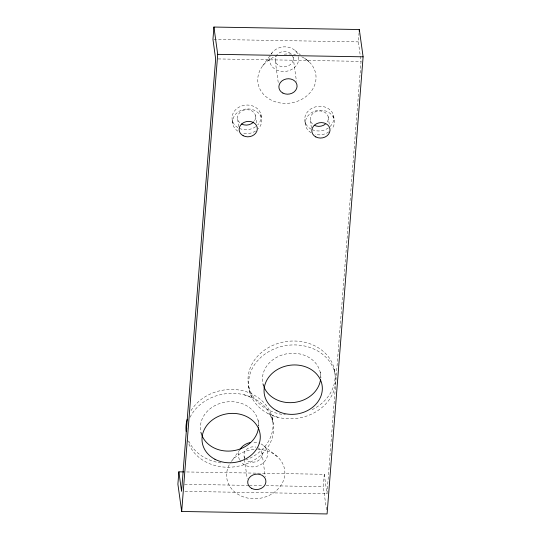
<?xml version="1.0" encoding="UTF-8"?>
<svg xmlns="http://www.w3.org/2000/svg" width="541" height="541" viewBox="0 0 541 541"><rect width="100%" height="100%" fill="white"/><g stroke="black" fill="none" stroke-linecap="round" stroke-linejoin="round"><path stroke-width="0.41" stroke-dasharray="2.71 2.03" d="M326.5 509.818L323.288 486.657L324.262 474.301L185.59 471.941M184.934 491.384L326.967 493.798L361.05 61.37L358.345 41.88L359.062 32.818M262.683 65.887L270.676 54.749M271.142 54.093L272.082 52.781M239.981 449.449L231.521 461.243A29.228 24.622 -7.9 0 1 254.628 449.402M267.714 60.849L269.418 59.814M213.796 39.419L358.345 41.88M218.179 58.942L361.05 61.37M184.616 484.296L248.488 485.385M249.327 485.399L262.777 485.629M266.138 485.683L323.288 486.657M244.119 394.802L252.282 397.899L249.367 390.71L248.826 386.808A43.693 36.808 -7.9 0 1 279.44 342.994A43.693 36.808 -7.9 0 1 332.201 363.018A43.693 36.808 -7.9 0 1 310.784 410.321M278.047 417.354L269.891 414.257L272.806 421.446C271.264 406.075 257.969 394.572 243.578 390.9A43.693 36.808 -7.9 0 0 190.669 411.228M307.295 60.457L308.837 61.546L302.974 56.859M295.156 50.611L300.37 54.776M263.994 445.973L277.668 456.908M248.826 386.808C252.363 400.401 264.272 409.99 277.506 413.452A43.693 36.808 -7.9 0 0 285.432 414.744M333.587 115.673L334.128 119.568M328.231 116.782L329.273 124.302M310.358 120.481L311.4 128.001M304.996 121.59L305.537 125.485M293.127 57.326L296.454 81.312M334.318 369.118L334.859 373.013M320.164 372.046L320.975 377.895M275.254 61.025L278.466 84.18M324.262 474.301L326.967 493.798M260.89 114.435L261.431 118.337M255.535 115.544L256.691 123.903M237.661 119.243L238.703 126.763M232.299 120.352L232.84 124.254M262.98 383.88L263.325 386.382M258.111 420.472L258.923 426.322M261.959 452.682L265.286 476.668M244.086 456.381L244.431 458.863M244.546 459.688L247.19 478.711M200.927 432.313L201.272 434.815M257.678 449.321A29.228 24.622 -7.9 0 1 284.153 478.339A29.228 24.622 -7.9 0 1 244.992 497.409A29.228 24.622 -7.9 0 1 230.622 462.487M261.134 443.958A14.614 12.308 -7.9 0 1 262.615 463.448A14.614 12.308 -7.9 0 1 239.947 460.499M239.555 459.782A14.614 12.308 -7.9 0 1 239.23 451.099M254 442.18A14.614 12.308 -7.9 0 1 259.829 443.35M258.091 447.921A9.129 7.696 -7.9 0 1 259.863 459.356A9.129 7.696 -7.9 0 1 246.169 459.884M244.85 458.261A9.129 7.696 -7.9 0 1 246.182 449.713A9.129 7.696 -7.9 0 1 255.961 447.116M301.695 56.812A29.228 24.622 -7.9 0 1 308.113 94.749A29.228 24.622 -7.9 0 1 262.716 93.417A29.228 24.622 -7.9 0 1 276.363 56.068M284.268 54.188A29.228 24.622 -7.9 0 1 295.501 54.742M298.639 57.001A14.614 12.308 -7.9 0 1 282.74 71.513A14.614 12.308 -7.9 0 1 270.399 55.737M271.305 53.924A14.614 12.308 -7.9 0 1 286.304 46.878A14.614 12.308 -7.9 0 1 298.483 56.217M292.363 55.446A9.129 7.696 -7.9 0 1 283.842 66.895A9.129 7.696 -7.9 0 1 276.343 55.567A9.129 7.696 -7.9 0 1 291.984 54.871M263.67 386.2A29.228 24.622 -7.9 0 1 287.812 353.631A29.228 24.622 -7.9 0 1 320.698 377.652M190.08 417.199A43.693 36.808 -7.9 0 1 258.923 401.496A43.693 36.808 -7.9 0 1 252.147 461.23A43.693 36.808 -7.9 0 1 187.504 439.914M272.265 417.544A43.693 36.808 -7.9 0 1 246.52 459.701M220.958 462.92A43.693 36.808 -7.9 0 1 188.552 440.597M201.617 434.626A29.228 24.622 -7.9 0 1 225.759 402.058A29.228 24.622 -7.9 0 1 258.645 426.085M311.102 132.761A14.614 12.308 -7.9 0 1 308.018 115.774A14.614 12.308 -7.9 0 1 328.157 112.068A14.614 12.308 -7.9 0 1 331.937 128.92M328.84 131.876A14.614 12.308 -7.9 0 1 315.132 134.398M237.803 131.145A14.614 12.308 -7.9 0 1 235.944 113.833A14.614 12.308 -7.9 0 1 256.468 111.439A14.614 12.308 -7.9 0 1 258.327 128.751M255.535 131.05A14.614 12.308 -7.9 0 1 242.436 133.16M311.183 129.204A14.614 12.308 -7.9 0 1 307.944 111.345A14.614 12.308 -7.9 0 1 329.388 109.323A14.614 12.308 -7.9 0 1 328.887 127.541M328.299 127.974A14.614 12.308 -7.9 0 1 311.819 129.522M312.434 123.984A9.129 7.696 -7.9 0 1 312.725 113.549A9.129 7.696 -7.9 0 1 325.006 112.393A9.129 7.696 -7.9 0 1 326.859 122.624M237.864 127.622A14.614 12.308 -7.9 0 1 235.085 110.283A14.614 12.308 -7.9 0 1 255.731 107.416A14.614 12.308 -7.9 0 1 257.786 124.856M255.602 126.736A14.614 12.308 -7.9 0 1 238.486 127.967M239.737 122.746A9.129 7.696 -7.9 0 1 240.028 112.312A9.129 7.696 -7.9 0 1 252.309 111.155A9.129 7.696 -7.9 0 1 254.162 121.387M267.856 413.48A43.693 36.808 -7.9 0 0 335.582 382.602A43.693 36.808 -7.9 0 0 272.894 349.5A43.693 36.808 -7.9 0 0 267.856 413.48"/><path stroke-width="0.81" d="M178.868 471.826L177.894 484.181L181.681 511.475L327.075 513.95L363.106 56.819L359.319 29.525L213.925 27.05L212.951 39.405L215.656 58.901L181.573 491.323L178.868 471.826L183.906 471.914M181.681 511.475L217.712 54.343L213.925 27.05M359.19 31.168L359.319 29.525M217.712 54.343L363.106 56.819M240.136 449.28A14.614 12.308 -7.9 0 1 250.199 442.538M320.57 379.261A29.228 24.622 -7.9 0 1 294.865 402.362A29.228 24.622 -7.9 0 1 263.961 386.964M186.503 431.157A43.693 36.808 -7.9 0 1 186.753 427.951M186.111 431.285A43.693 36.808 -7.9 0 1 187.213 419.241M258.517 427.688A29.228 24.622 -7.9 0 1 232.813 450.788A29.228 24.622 -7.9 0 1 201.908 435.39M325.29 124.2A9.129 7.696 -7.9 0 1 314.22 125.242M253.695 121.948A9.129 7.696 -7.9 0 1 241.523 124.004M251.741 488.435A9.129 7.696 -7.9 0 0 265.895 481.984A9.129 7.696 -7.9 0 0 252.796 475.059A9.129 7.696 -7.9 0 0 251.741 488.435M282.909 93.079A9.129 7.696 -7.9 0 0 297.063 86.621A9.129 7.696 -7.9 0 0 283.957 79.703A9.129 7.696 -7.9 0 0 282.909 93.079M276.965 410.808A29.228 24.622 -7.9 0 0 322.274 390.156A29.228 24.622 -7.9 0 0 280.339 368.008A29.228 24.622 -7.9 0 0 276.965 410.808M214.912 459.241A29.228 24.622 -7.9 0 0 260.221 438.582A29.228 24.622 -7.9 0 0 218.287 416.442A29.228 24.622 -7.9 0 0 214.912 459.241M315.843 136.941A9.129 7.696 -7.9 0 0 330.003 130.482A9.129 7.696 -7.9 0 0 316.898 123.564A9.129 7.696 -7.9 0 0 315.843 136.941M243.146 135.703A9.129 7.696 -7.9 0 0 257.306 129.245A9.129 7.696 -7.9 0 0 244.201 122.327A9.129 7.696 -7.9 0 0 243.146 135.703"/></g></svg>
